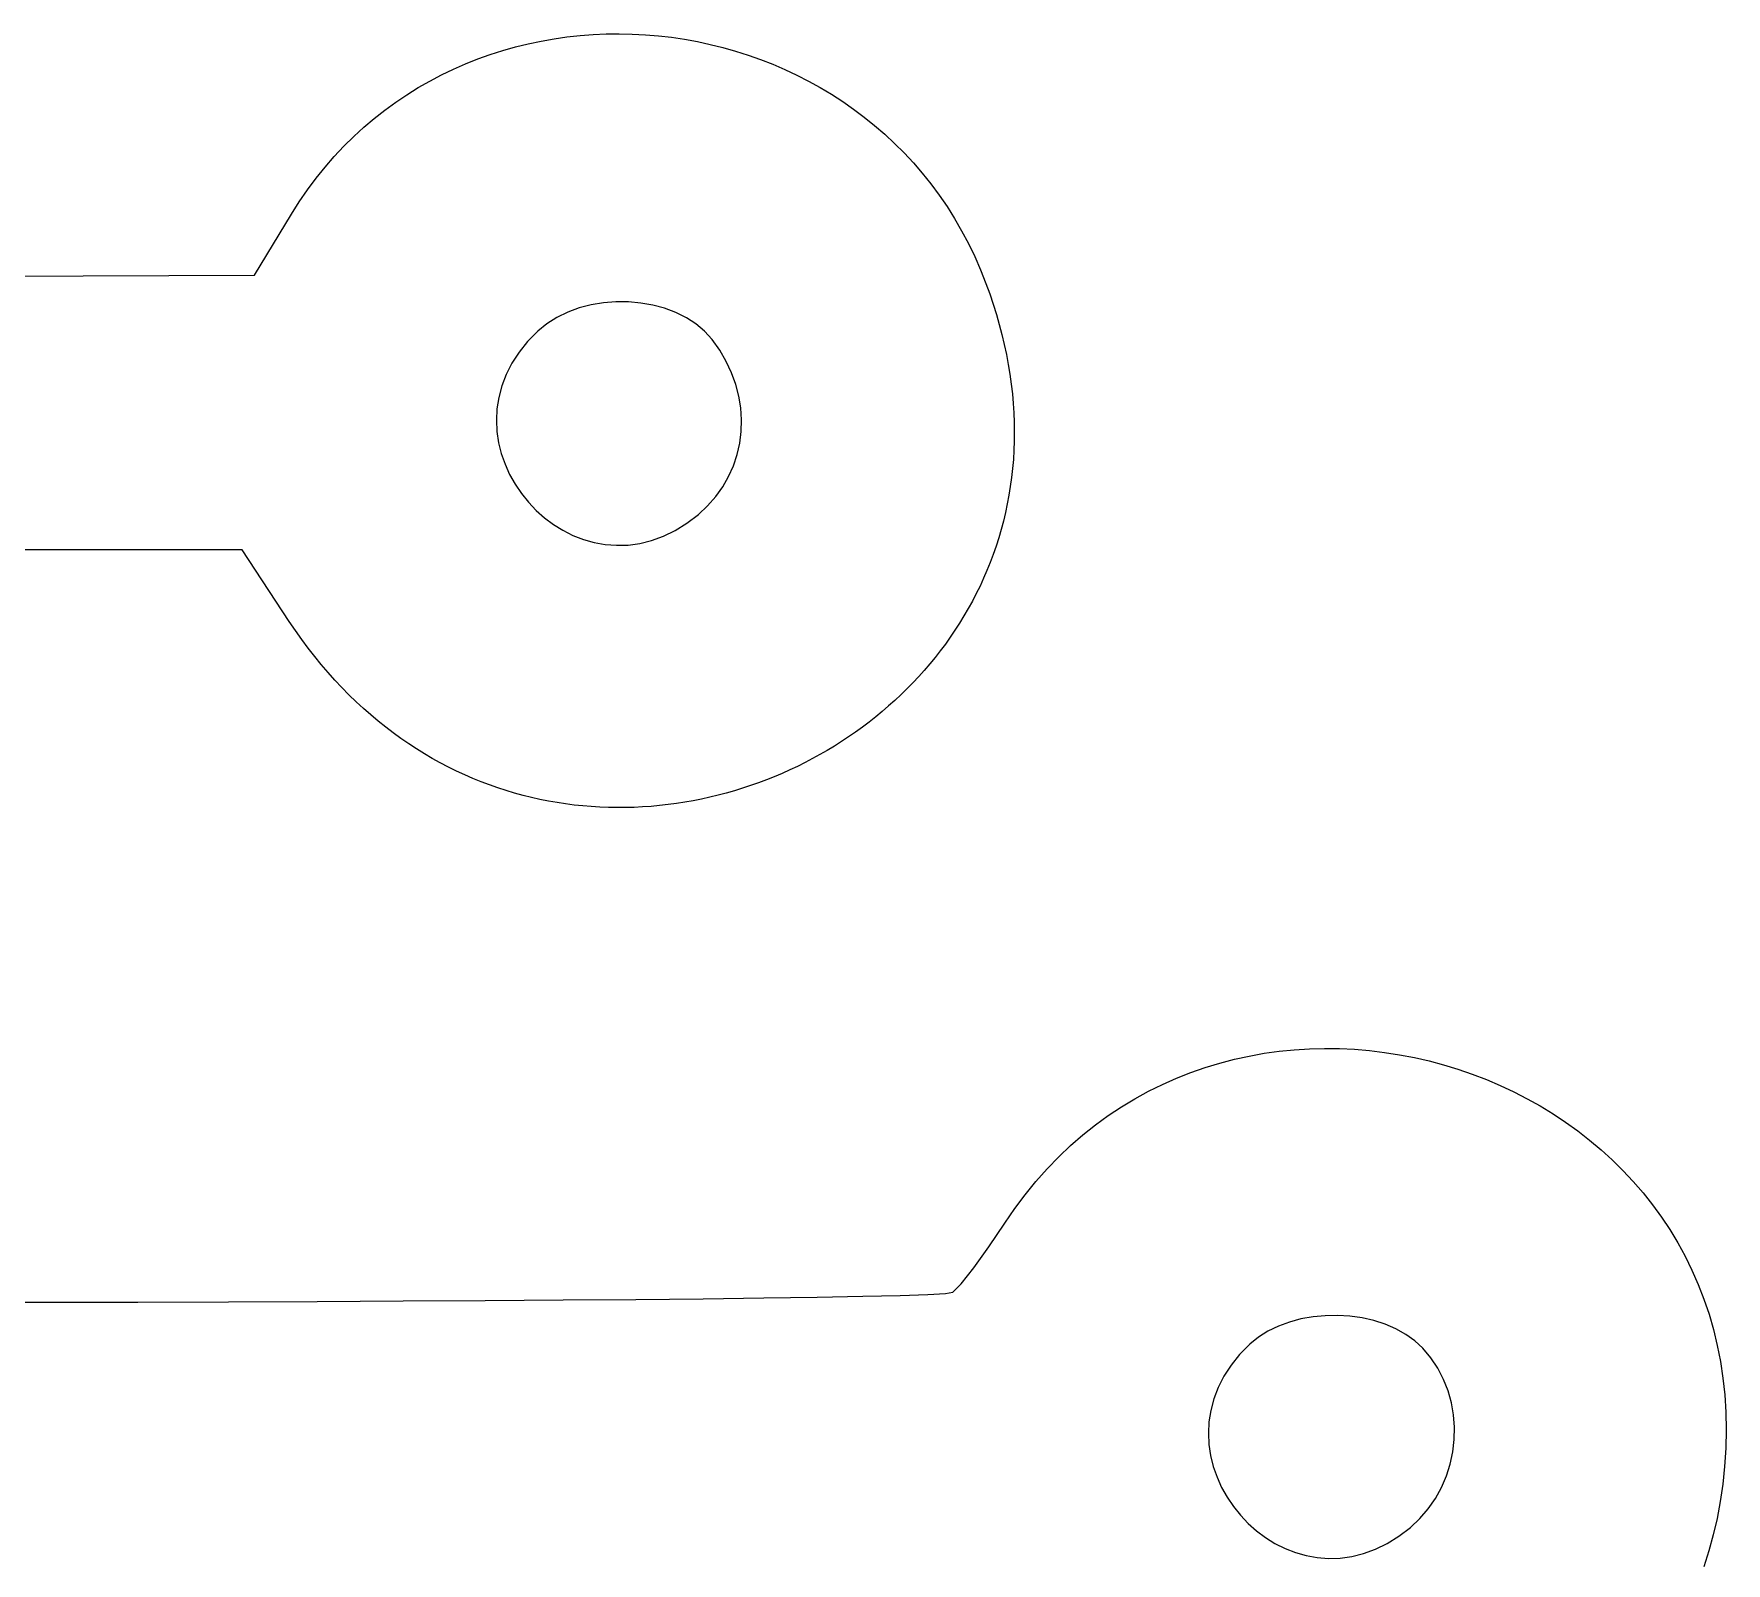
# Model space of a CAD drawing. Header units: inches. Extents: x -14 to 338, y 0 to 125.
# Drawn here: x 30.37 to 32.616, y 55.268 to 57.297 of the extents above; entities that cross this region are included whole.
import ezdxf

# ---------------------------------------------------------------- set-up
doc = ezdxf.new("R2010")
doc.units = ezdxf.units.IN
doc.layers.add('Bottom Overlay', color=54, linetype='Continuous')

# ---------------------------------------------------------------- blocks, each defined once
blk = doc.blocks.new('IMPORTED_IMAGE_B_2')
at = {"layer": 'Bottom Overlay'}
for p, q in [((18.4528, -7.5676), (18.4701, -7.5657)), ((18.4701, -7.5657), (18.4874, -7.5644)), ((18.4874, -7.5644), (18.5048, -7.5636)), ((18.5048, -7.5636), (18.5222, -7.5634)), ((18.5222, -7.5634), (18.5395, -7.5638)), ((18.5395, -7.5638), (18.5569, -7.5647)), ((18.5569, -7.5647), (18.5742, -7.5661)), ((18.3511, -7.5909), (18.3677, -7.5856)), ((18.3677, -7.5856), (18.3845, -7.5809)), ((18.3845, -7.5809), (18.4014, -7.5767)), ((18.4014, -7.5767), (18.4184, -7.5731)), ((18.4184, -7.5731), (18.4356, -7.5701)), ((18.4356, -7.5701), (18.4528, -7.5676)), ((18.5742, -7.5661), (18.5915, -7.5681)), ((18.5915, -7.5681), (18.6087, -7.5707)), ((18.6087, -7.5707), (18.6259, -7.5738)), ((18.6259, -7.5738), (18.6429, -7.5775)), ((18.6429, -7.5775), (18.6598, -7.5817)), ((18.6598, -7.5817), (18.6766, -7.5864)), ((18.6766, -7.5864), (18.6932, -7.5917)), ((18.2865, -7.6179), (18.3023, -7.6103)), ((18.3023, -7.6103), (18.3184, -7.6032)), ((18.3184, -7.6032), (18.3347, -7.5968)), ((18.3347, -7.5968), (18.3511, -7.5909)), ((18.6932, -7.5917), (18.7096, -7.5975)), ((18.7096, -7.5975), (18.7259, -7.6039)), ((18.7259, -7.6039), (18.742, -7.6108)), ((18.742, -7.6108), (18.7578, -7.6182)), ((18.2556, -7.6348), (18.2709, -7.6261)), ((18.2709, -7.6261), (18.2865, -7.6179)), ((18.7578, -7.6182), (18.7734, -7.6262)), ((18.7734, -7.6262), (18.7887, -7.6347)), ((18.2113, -7.6647), (18.2257, -7.6541)), ((18.2257, -7.6541), (18.2405, -7.6442)), ((18.2405, -7.6442), (18.2556, -7.6348)), ((18.7887, -7.6347), (18.8038, -7.6437)), ((18.8038, -7.6437), (18.8186, -7.6533)), ((18.8186, -7.6533), (18.833, -7.6633)), ((18.1833, -7.6875), (18.1971, -7.6758)), ((18.1971, -7.6758), (18.2113, -7.6647)), ((18.833, -7.6633), (18.8472, -7.6739)), ((18.8472, -7.6739), (18.861, -7.6851)), ((18.1568, -7.7127), (18.1699, -7.6998)), ((18.1699, -7.6998), (18.1833, -7.6875)), ((18.861, -7.6851), (18.8744, -7.6967)), ((18.8744, -7.6967), (18.8875, -7.7089)), ((18.1441, -7.7262), (18.1568, -7.7127)), ((18.8875, -7.7089), (18.9001, -7.7216)), ((18.9001, -7.7216), (18.9124, -7.7348)), ((18.12, -7.755), (18.1319, -7.7403)), ((18.1319, -7.7403), (18.1441, -7.7262)), ((18.9124, -7.7348), (18.9242, -7.7485)), ((18.1086, -7.7703), (18.12, -7.755)), ((18.9242, -7.7485), (18.9356, -7.7627)), ((18.9356, -7.7627), (18.9466, -7.7775)), ((18.0872, -7.8027), (18.0977, -7.7862)), ((18.0977, -7.7862), (18.1086, -7.7703)), ((18.9466, -7.7775), (18.957, -7.7927)), ((18.0381, -7.8835), (18.0872, -7.8027)), ((18.957, -7.7927), (18.967, -7.8085)), ((18.967, -7.8085), (18.9764, -7.8248)), ((18.9764, -7.8248), (18.9853, -7.8415)), ((18.9853, -7.8415), (18.9937, -7.8588)), ((18.9937, -7.8588), (19.0015, -7.8766)), ((19.0015, -7.8766), (19.0087, -7.8949)), ((16.9754, -7.8887), (18.0381, -7.8835)), ((19.0087, -7.8949), (19.0137, -7.9086)), ((18.4849, -7.9231), (18.469, -7.9272)), ((18.5012, -7.9204), (18.4849, -7.9231)), ((18.4849, -7.9231), (18.4849, -7.9231)), ((18.5177, -7.9191), (18.5012, -7.9204)), ((18.5012, -7.9204), (18.5012, -7.9204)), ((18.5343, -7.9192), (18.5177, -7.9191)), ((18.5177, -7.9191), (18.5177, -7.9191)), ((18.5507, -7.9207), (18.5343, -7.9192)), ((18.5343, -7.9192), (18.5343, -7.9192)), ((18.5668, -7.9235), (18.5507, -7.9207)), ((18.5507, -7.9207), (18.5507, -7.9207)), ((18.5824, -7.9277), (18.5668, -7.9235)), ((18.5668, -7.9235), (18.5668, -7.9235)), ((19.0137, -7.9086), (19.0183, -7.9222)), ((19.0183, -7.9222), (19.0225, -7.9357)), ((18.4395, -7.9397), (18.4262, -7.9482)), ((18.4539, -7.9328), (18.4395, -7.9397)), ((18.4395, -7.9397), (18.4395, -7.9397)), ((18.469, -7.9272), (18.4539, -7.9328)), ((18.4539, -7.9328), (18.4539, -7.9328)), ((18.469, -7.9272), (18.469, -7.9272)), ((18.5972, -7.9333), (18.5824, -7.9277)), ((18.5824, -7.9277), (18.5824, -7.9277)), ((18.6112, -7.9403), (18.5972, -7.9333)), ((18.5972, -7.9333), (18.5972, -7.9333)), ((18.6239, -7.9485), (18.6112, -7.9403)), ((18.6112, -7.9403), (18.6112, -7.9403)), ((19.0225, -7.9357), (19.0264, -7.9492)), ((18.4141, -7.958), (18.4006, -7.9719)), ((18.4262, -7.9482), (18.4141, -7.958)), ((18.4141, -7.958), (18.4141, -7.958)), ((18.4262, -7.9482), (18.4262, -7.9482)), ((18.6354, -7.9581), (18.6239, -7.9485)), ((18.6239, -7.9485), (18.6239, -7.9485)), ((18.6453, -7.9691), (18.6354, -7.9581)), ((18.6354, -7.9581), (18.6354, -7.9581)), ((18.6555, -7.9833), (18.6453, -7.9691)), ((18.6453, -7.9691), (18.6453, -7.9691)), ((19.0264, -7.9492), (19.0299, -7.9626)), ((19.0299, -7.9626), (19.033, -7.9759)), ((18.3892, -7.9861), (18.3797, -8.0007)), ((18.4006, -7.9719), (18.3892, -7.9861)), ((18.3892, -7.9861), (18.3892, -7.9861)), ((18.4006, -7.9719), (18.4006, -7.9719)), ((18.6642, -7.9981), (18.6555, -7.9833)), ((18.6555, -7.9833), (18.6555, -7.9833)), ((19.033, -7.9759), (19.0358, -7.9891)), ((19.0358, -7.9891), (19.0383, -8.0022)), ((18.3797, -8.0007), (18.3721, -8.0156)), ((18.3797, -8.0007), (18.3797, -8.0007)), ((18.6713, -8.0132), (18.6642, -7.9981)), ((18.6642, -7.9981), (18.6642, -7.9981)), ((18.6769, -8.0286), (18.6713, -8.0132)), ((18.6713, -8.0132), (18.6713, -8.0132)), ((19.0383, -8.0022), (19.0404, -8.0153)), ((18.3663, -8.0307), (18.3623, -8.0459)), ((18.3721, -8.0156), (18.3663, -8.0307)), ((18.3663, -8.0307), (18.3663, -8.0307)), ((18.3721, -8.0156), (18.3721, -8.0156)), ((18.681, -8.0442), (18.6769, -8.0286)), ((18.6769, -8.0286), (18.6769, -8.0286)), ((19.0404, -8.0153), (19.0422, -8.0282)), ((19.0422, -8.0282), (19.0437, -8.0411)), ((18.3623, -8.0459), (18.3599, -8.0611)), ((18.3623, -8.0459), (18.3623, -8.0459)), ((18.6835, -8.0599), (18.681, -8.0442)), ((18.681, -8.0442), (18.681, -8.0442)), ((18.6845, -8.0757), (18.6835, -8.0599)), ((18.6835, -8.0599), (18.6835, -8.0599)), ((19.0437, -8.0411), (19.0448, -8.0538)), ((19.0448, -8.0538), (19.0456, -8.0665)), ((18.3599, -8.0611), (18.3592, -8.0762)), ((18.3592, -8.0762), (18.3592, -8.0762)), ((18.3592, -8.0762), (18.3599, -8.0912)), ((18.3599, -8.0611), (18.3599, -8.0611)), ((18.6841, -8.0913), (18.6845, -8.0757)), ((18.6845, -8.0757), (18.6845, -8.0757)), ((19.0456, -8.0665), (19.0461, -8.0791)), ((19.0461, -8.0791), (19.0463, -8.0915)), ((18.3599, -8.0912), (18.3599, -8.0912)), ((18.3599, -8.0912), (18.3621, -8.106)), ((18.6821, -8.1067), (18.6841, -8.0913)), ((18.6841, -8.0913), (18.6841, -8.0913)), ((19.0462, -8.1039), (19.0457, -8.1161)), ((19.0463, -8.0915), (19.0462, -8.1039)), ((18.3621, -8.106), (18.3621, -8.106)), ((18.3621, -8.106), (18.3657, -8.1204)), ((18.3657, -8.1204), (18.3657, -8.1204)), ((18.3657, -8.1204), (18.3706, -8.1345)), ((18.6737, -8.1366), (18.6786, -8.1219)), ((18.6786, -8.1219), (18.6821, -8.1067)), ((18.6786, -8.1219), (18.6786, -8.1219)), ((18.6821, -8.1067), (18.6821, -8.1067)), ((19.0457, -8.1161), (19.045, -8.1283)), ((18.3706, -8.1345), (18.3706, -8.1345)), ((18.3706, -8.1345), (18.3767, -8.1481)), ((18.3767, -8.1481), (18.3767, -8.1481)), ((18.3767, -8.1481), (18.3839, -8.161)), ((18.6673, -8.1509), (18.6737, -8.1366)), ((18.6737, -8.1366), (18.6737, -8.1366)), ((19.044, -8.1403), (19.0427, -8.1523)), ((19.045, -8.1283), (19.044, -8.1403)), ((18.3839, -8.161), (18.3839, -8.161)), ((18.3839, -8.161), (18.3923, -8.1734)), ((18.6501, -8.1776), (18.6594, -8.1646)), ((18.6594, -8.1646), (18.6673, -8.1509)), ((18.6594, -8.1646), (18.6594, -8.1646)), ((18.6673, -8.1509), (18.6673, -8.1509)), ((19.041, -8.1641), (19.0391, -8.1758)), ((19.0427, -8.1523), (19.041, -8.1641)), ((18.3923, -8.1734), (18.3923, -8.1734)), ((18.3923, -8.1734), (18.4016, -8.185)), ((18.4016, -8.185), (18.4016, -8.185)), ((18.4016, -8.185), (18.4119, -8.1958)), ((18.6271, -8.2012), (18.6393, -8.1898)), ((18.6393, -8.1898), (18.6501, -8.1776)), ((18.6393, -8.1898), (18.6393, -8.1898)), ((18.6501, -8.1776), (18.6501, -8.1776)), ((19.037, -8.1873), (19.0345, -8.1988)), ((19.0391, -8.1758), (19.037, -8.1873)), ((18.4119, -8.1958), (18.4119, -8.1958)), ((18.4119, -8.1958), (18.423, -8.2057)), ((18.423, -8.2057), (18.423, -8.2057)), ((18.423, -8.2057), (18.4349, -8.2145)), ((18.4349, -8.2145), (18.4349, -8.2145)), ((18.4349, -8.2145), (18.4475, -8.2223)), ((18.5963, -8.2225), (18.6118, -8.2129)), ((18.6118, -8.2129), (18.6271, -8.2012)), ((18.6118, -8.2129), (18.6118, -8.2129)), ((18.6271, -8.2012), (18.6271, -8.2012)), ((19.0318, -8.2101), (19.0288, -8.2213)), ((19.0345, -8.1988), (19.0318, -8.2101)), ((18.4475, -8.2223), (18.4475, -8.2223)), ((18.4475, -8.2223), (18.4608, -8.229)), ((18.4608, -8.229), (18.4608, -8.229)), ((18.4608, -8.229), (18.4746, -8.2344)), ((18.4746, -8.2344), (18.4746, -8.2344)), ((18.4746, -8.2344), (18.4889, -8.2384)), ((18.4889, -8.2384), (18.4889, -8.2384)), ((18.4889, -8.2384), (18.5036, -8.2411)), ((18.5494, -8.2397), (18.565, -8.2358)), ((18.565, -8.2358), (18.5807, -8.2301)), ((18.565, -8.2358), (18.565, -8.2358)), ((18.5807, -8.2301), (18.5963, -8.2225)), ((18.5807, -8.2301), (18.5807, -8.2301)), ((18.5963, -8.2225), (18.5963, -8.2225)), ((19.0256, -8.2324), (19.0221, -8.2434)), ((19.0288, -8.2213), (19.0256, -8.2324)), ((18.0217, -8.2482), (16.267, -8.2482)), ((18.0844, -8.3432), (18.0217, -8.2482)), ((18.5036, -8.2411), (18.5036, -8.2411)), ((18.5036, -8.2411), (18.5186, -8.2422)), ((18.5186, -8.2422), (18.5339, -8.2418)), ((18.5186, -8.2422), (18.5186, -8.2422)), ((18.5339, -8.2418), (18.5494, -8.2397)), ((18.5339, -8.2418), (18.5339, -8.2418)), ((18.5494, -8.2397), (18.5494, -8.2397)), ((19.0183, -8.2542), (19.0143, -8.2649)), ((19.0221, -8.2434), (19.0183, -8.2542)), ((19.01, -8.2755), (19.0055, -8.2859)), ((19.0143, -8.2649), (19.01, -8.2755)), ((18.9958, -8.3063), (18.9906, -8.3163)), ((19.0008, -8.2962), (18.9958, -8.3063)), ((19.0055, -8.2859), (19.0008, -8.2962)), ((18.9852, -8.3262), (18.9795, -8.3359)), ((18.9906, -8.3163), (18.9852, -8.3262)), ((18.0926, -8.3553), (18.0844, -8.3432)), ((18.9736, -8.3455), (18.9675, -8.3549)), ((18.9795, -8.3359), (18.9736, -8.3455)), ((18.1009, -8.3671), (18.0926, -8.3553)), ((18.1094, -8.3785), (18.1009, -8.3671)), ((18.9548, -8.3733), (18.9481, -8.3822)), ((18.9613, -8.3642), (18.9548, -8.3733)), ((18.9675, -8.3549), (18.9613, -8.3642)), ((18.1181, -8.3897), (18.1094, -8.3785)), ((18.1269, -8.4005), (18.1181, -8.3897)), ((18.9412, -8.391), (18.9341, -8.3996)), ((18.9481, -8.3822), (18.9412, -8.391)), ((18.1359, -8.411), (18.1269, -8.4005)), ((18.145, -8.4211), (18.1359, -8.411)), ((18.9194, -8.4164), (18.9117, -8.4246)), ((18.9268, -8.4081), (18.9194, -8.4164)), ((18.9341, -8.3996), (18.9268, -8.4081)), ((18.1542, -8.431), (18.145, -8.4211)), ((18.1636, -8.4405), (18.1542, -8.431)), ((18.1731, -8.4497), (18.1636, -8.4405)), ((18.896, -8.4403), (18.8878, -8.448)), ((18.9039, -8.4325), (18.896, -8.4403)), ((18.9117, -8.4246), (18.9039, -8.4325)), ((18.1827, -8.4586), (18.1731, -8.4497)), ((18.1925, -8.4672), (18.1827, -8.4586)), ((18.871, -8.4627), (18.8624, -8.4698)), ((18.8795, -8.4554), (18.871, -8.4627)), ((18.8878, -8.448), (18.8795, -8.4554)), ((18.2023, -8.4755), (18.1925, -8.4672)), ((18.2123, -8.4835), (18.2023, -8.4755)), ((18.2223, -8.4911), (18.2123, -8.4835)), ((18.8447, -8.4834), (18.8357, -8.49)), ((18.8537, -8.4767), (18.8447, -8.4834)), ((18.8624, -8.4698), (18.8537, -8.4767)), ((18.2325, -8.4985), (18.2223, -8.4911)), ((18.2428, -8.5056), (18.2325, -8.4985)), ((18.2532, -8.5123), (18.2428, -8.5056)), ((18.8077, -8.5085), (18.7981, -8.5143)), ((18.8172, -8.5025), (18.8077, -8.5085)), ((18.8265, -8.4963), (18.8172, -8.5025)), ((18.8357, -8.49), (18.8265, -8.4963)), ((18.2636, -8.5188), (18.2532, -8.5123)), ((18.2741, -8.525), (18.2636, -8.5188)), ((18.2848, -8.5309), (18.2741, -8.525)), ((18.2955, -8.5364), (18.2848, -8.5309)), ((18.7687, -8.5305), (18.7586, -8.5355)), ((18.7786, -8.5253), (18.7687, -8.5305)), ((18.7884, -8.5199), (18.7786, -8.5253)), ((18.7981, -8.5143), (18.7884, -8.5199)), ((18.3062, -8.5418), (18.2955, -8.5364)), ((18.3171, -8.5468), (18.3062, -8.5418)), ((18.328, -8.5515), (18.3171, -8.5468)), ((18.3389, -8.5559), (18.328, -8.5515)), ((18.7175, -8.5534), (18.707, -8.5573)), ((18.7279, -8.5492), (18.7175, -8.5534)), ((18.7383, -8.5448), (18.7279, -8.5492)), ((18.7485, -8.5402), (18.7383, -8.5448)), ((18.7586, -8.5355), (18.7485, -8.5402)), ((18.35, -8.5601), (18.3389, -8.5559)), ((18.361, -8.564), (18.35, -8.5601)), ((18.3721, -8.5676), (18.361, -8.564)), ((18.3833, -8.5709), (18.3721, -8.5676)), ((18.3945, -8.574), (18.3833, -8.5709)), ((18.4057, -8.5768), (18.3945, -8.574)), ((18.6533, -8.5739), (18.6424, -8.5765)), ((18.6642, -8.571), (18.6533, -8.5739)), ((18.675, -8.5679), (18.6642, -8.571)), ((18.6857, -8.5646), (18.675, -8.5679)), ((18.6964, -8.5611), (18.6857, -8.5646)), ((18.707, -8.5573), (18.6964, -8.5611)), ((18.417, -8.5793), (18.4057, -8.5768)), ((18.4283, -8.5816), (18.417, -8.5793)), ((18.4396, -8.5836), (18.4283, -8.5816)), ((18.451, -8.5853), (18.4396, -8.5836)), ((18.4623, -8.5868), (18.451, -8.5853)), ((18.4737, -8.588), (18.4623, -8.5868)), ((18.485, -8.5889), (18.4737, -8.588)), ((18.4964, -8.5896), (18.485, -8.5889)), ((18.5078, -8.5901), (18.4964, -8.5896)), ((18.5191, -8.5903), (18.5078, -8.5901)), ((18.5305, -8.5902), (18.5191, -8.5903)), ((18.5418, -8.5899), (18.5305, -8.5902)), ((18.5531, -8.5894), (18.5418, -8.5899)), ((18.5644, -8.5886), (18.5531, -8.5894)), ((18.5756, -8.5876), (18.5644, -8.5886)), ((18.5869, -8.5863), (18.5756, -8.5876)), ((18.598, -8.5848), (18.5869, -8.5863)), ((18.6092, -8.5831), (18.598, -8.5848)), ((18.6203, -8.5811), (18.6092, -8.5831)), ((18.6313, -8.5789), (18.6203, -8.5811)), ((18.6424, -8.5765), (18.6313, -8.5789)), ((19.3977, -8.9136), (19.4176, -8.9115)), ((19.4176, -8.9115), (19.4377, -8.9103)), ((19.4377, -8.9103), (19.4577, -8.9098)), ((19.4577, -8.9098), (19.4777, -8.91)), ((19.4777, -8.91), (19.4977, -8.9109)), ((19.4977, -8.9109), (19.5177, -8.9126)), ((19.5177, -8.9126), (19.5376, -8.915)), ((19.2803, -8.9418), (19.2994, -8.9351)), ((19.2994, -8.9351), (19.3188, -8.9293)), ((19.3188, -8.9293), (19.3383, -8.9242)), ((19.3383, -8.9242), (19.358, -8.9199)), ((19.358, -8.9199), (19.3778, -8.9163)), ((19.3778, -8.9163), (19.3977, -8.9136)), ((19.5376, -8.915), (19.5574, -8.9181)), ((19.5574, -8.9181), (19.577, -8.9218)), ((19.577, -8.9218), (19.5965, -8.9263)), ((19.5965, -8.9263), (19.6158, -8.9315)), ((19.6158, -8.9315), (19.6349, -8.9373)), ((19.2243, -8.9666), (19.2427, -8.9575)), ((19.2427, -8.9575), (19.2614, -8.9493)), ((19.2614, -8.9493), (19.2803, -8.9418)), ((19.6349, -8.9373), (19.6538, -8.9438)), ((19.6538, -8.9438), (19.6725, -8.951)), ((19.6725, -8.951), (19.6908, -8.9589)), ((19.1884, -8.9873), (19.2062, -8.9765)), ((19.2062, -8.9765), (19.2243, -8.9666)), ((19.6908, -8.9589), (19.7089, -8.9673)), ((19.7089, -8.9673), (19.7266, -8.9765)), ((19.7266, -8.9765), (19.744, -8.9862)), ((19.1539, -9.0112), (19.1709, -8.9988)), ((19.1709, -8.9988), (19.1884, -8.9873)), ((19.744, -8.9862), (19.761, -8.9966)), ((19.761, -8.9966), (19.7776, -9.0076)), ((19.121, -9.0386), (19.1372, -9.0245)), ((19.1372, -9.0245), (19.1539, -9.0112)), ((19.7776, -9.0076), (19.7937, -9.0193)), ((19.7937, -9.0193), (19.8095, -9.0315)), ((19.1052, -9.0536), (19.121, -9.0386)), ((19.8095, -9.0315), (19.8247, -9.0443)), ((19.8247, -9.0443), (19.8394, -9.0577)), ((19.075, -9.0862), (19.0898, -9.0695)), ((19.0898, -9.0695), (19.1052, -9.0536)), ((19.8394, -9.0577), (19.8536, -9.0718)), ((19.0607, -9.1039), (19.075, -9.0862)), ((19.8536, -9.0718), (19.8673, -9.0863)), ((19.8673, -9.0863), (19.8804, -9.1015)), ((19.0469, -9.1224), (19.0607, -9.1039)), ((19.8804, -9.1015), (19.8928, -9.1172)), ((19.0338, -9.1418), (19.0469, -9.1224)), ((19.8928, -9.1172), (19.9047, -9.1335)), ((19.9047, -9.1335), (19.9159, -9.1503)), ((19.0126, -9.1732), (19.0338, -9.1418)), ((19.9159, -9.1503), (19.9264, -9.1677)), ((18.9926, -9.201), (19.0126, -9.1732)), ((19.9264, -9.1677), (19.9362, -9.1856)), ((18.9758, -9.222), (18.9926, -9.201)), ((19.9362, -9.1856), (19.9453, -9.204)), ((19.9453, -9.204), (19.9536, -9.223)), ((18.9647, -9.2334), (18.9758, -9.222)), ((19.9536, -9.223), (19.9612, -9.2425)), ((17.6375, -9.2468), (17.761, -9.2466)), ((17.761, -9.2466), (17.8834, -9.2463)), ((17.8834, -9.2463), (18.0039, -9.2459)), ((18.0039, -9.2459), (18.1215, -9.2455)), ((18.1215, -9.2455), (18.2353, -9.2449)), ((18.2353, -9.2449), (18.3443, -9.2443)), ((18.3443, -9.2443), (18.4476, -9.2436)), ((18.4476, -9.2436), (18.5443, -9.2428)), ((18.5443, -9.2428), (18.6333, -9.2419)), ((18.6333, -9.2419), (18.7138, -9.2409)), ((18.7138, -9.2409), (18.7848, -9.2399)), ((18.7848, -9.2399), (18.8454, -9.2387)), ((18.8454, -9.2387), (18.8947, -9.2375)), ((18.8947, -9.2375), (18.9316, -9.2362)), ((18.9316, -9.2362), (18.9552, -9.2348)), ((18.9552, -9.2348), (18.9647, -9.2334)), ((19.9612, -9.2425), (19.9679, -9.2624)), ((19.4266, -9.2688), (19.4112, -9.2729)), ((19.4426, -9.266), (19.4266, -9.2688)), ((19.4266, -9.2688), (19.4266, -9.2688)), ((19.4588, -9.2645), (19.4426, -9.266)), ((19.4426, -9.266), (19.4426, -9.266)), ((19.4752, -9.2642), (19.4588, -9.2645)), ((19.4588, -9.2645), (19.4588, -9.2645)), ((19.4915, -9.2652), (19.4752, -9.2642)), ((19.4752, -9.2642), (19.4752, -9.2642)), ((19.5076, -9.2675), (19.4915, -9.2652)), ((19.4915, -9.2652), (19.4915, -9.2652)), ((19.5232, -9.271), (19.5076, -9.2675)), ((19.5076, -9.2675), (19.5076, -9.2675)), ((19.5383, -9.2758), (19.5232, -9.271)), ((19.5232, -9.271), (19.5232, -9.271)), ((19.9679, -9.2624), (19.9739, -9.2829)), ((19.3701, -9.293), (19.3587, -9.3023)), ((19.3828, -9.285), (19.3701, -9.293)), ((19.3701, -9.293), (19.3701, -9.293)), ((19.3966, -9.2783), (19.3828, -9.285)), ((19.3828, -9.285), (19.3828, -9.285)), ((19.4112, -9.2729), (19.3966, -9.2783)), ((19.3966, -9.2783), (19.3966, -9.2783)), ((19.4112, -9.2729), (19.4112, -9.2729)), ((19.5524, -9.2819), (19.5383, -9.2758)), ((19.5383, -9.2758), (19.5383, -9.2758)), ((19.5656, -9.2892), (19.5524, -9.2819)), ((19.5524, -9.2819), (19.5524, -9.2819)), ((19.5775, -9.2977), (19.5656, -9.2892)), ((19.5656, -9.2892), (19.5656, -9.2892)), ((19.9739, -9.2829), (19.9789, -9.3039)), ((19.3452, -9.3161), (19.3338, -9.3303)), ((19.3587, -9.3023), (19.3452, -9.3161)), ((19.3452, -9.3161), (19.3452, -9.3161)), ((19.3587, -9.3023), (19.3587, -9.3023)), ((19.5881, -9.3075), (19.5775, -9.2977)), ((19.5775, -9.2977), (19.5775, -9.2977)), ((19.5989, -9.3204), (19.5881, -9.3075)), ((19.5881, -9.3075), (19.5881, -9.3075)), ((19.9789, -9.3039), (19.9831, -9.3253)), ((19.3338, -9.3303), (19.3243, -9.3449)), ((19.3338, -9.3303), (19.3338, -9.3303)), ((19.6082, -9.3343), (19.5989, -9.3204)), ((19.5989, -9.3204), (19.5989, -9.3204)), ((19.6158, -9.349), (19.6082, -9.3343)), ((19.6082, -9.3343), (19.6082, -9.3343)), ((19.9831, -9.3253), (19.9864, -9.3473)), ((19.3167, -9.3598), (19.3109, -9.3749)), ((19.3243, -9.3449), (19.3167, -9.3598)), ((19.3167, -9.3598), (19.3167, -9.3598)), ((19.3243, -9.3449), (19.3243, -9.3449)), ((19.6218, -9.3642), (19.6158, -9.349)), ((19.6158, -9.349), (19.6158, -9.349)), ((19.9864, -9.3473), (19.9888, -9.3697)), ((19.3109, -9.3749), (19.3069, -9.3901)), ((19.3109, -9.3749), (19.3109, -9.3749)), ((19.6262, -9.38), (19.6218, -9.3642)), ((19.6218, -9.3642), (19.6218, -9.3642)), ((19.629, -9.3962), (19.6262, -9.38)), ((19.6262, -9.38), (19.6262, -9.38)), ((19.9888, -9.3697), (19.9902, -9.3925)), ((19.3045, -9.4053), (19.3038, -9.4204)), ((19.3069, -9.3901), (19.3045, -9.4053)), ((19.3045, -9.4053), (19.3045, -9.4053)), ((19.3069, -9.3901), (19.3069, -9.3901)), ((19.6302, -9.4125), (19.629, -9.3962)), ((19.629, -9.3962), (19.629, -9.3962)), ((19.9902, -9.3925), (19.9906, -9.4158)), ((19.3038, -9.4204), (19.3038, -9.4204)), ((19.3038, -9.4204), (19.3045, -9.4354)), ((19.628, -9.4452), (19.6299, -9.4289)), ((19.6299, -9.4289), (19.6302, -9.4125)), ((19.6299, -9.4289), (19.6299, -9.4289)), ((19.6302, -9.4125), (19.6302, -9.4125)), ((19.9906, -9.4158), (19.9901, -9.4404)), ((19.3045, -9.4354), (19.3045, -9.4354)), ((19.3045, -9.4354), (19.3067, -9.4502)), ((19.3067, -9.4502), (19.3067, -9.4502)), ((19.3067, -9.4502), (19.3103, -9.4647)), ((19.6245, -9.4614), (19.628, -9.4452)), ((19.628, -9.4452), (19.628, -9.4452)), ((19.9901, -9.4404), (19.9886, -9.4644)), ((19.3103, -9.4647), (19.3103, -9.4647)), ((19.3103, -9.4647), (19.3152, -9.4787)), ((19.6195, -9.4771), (19.6245, -9.4614)), ((19.6245, -9.4614), (19.6245, -9.4614)), ((19.9886, -9.4644), (19.9862, -9.4879)), ((19.3152, -9.4787), (19.3152, -9.4787)), ((19.3152, -9.4787), (19.3213, -9.4923)), ((19.3213, -9.4923), (19.3213, -9.4923)), ((19.3213, -9.4923), (19.3285, -9.5053)), ((19.6049, -9.5069), (19.613, -9.4923)), ((19.613, -9.4923), (19.6195, -9.4771)), ((19.613, -9.4923), (19.613, -9.4923)), ((19.6195, -9.4771), (19.6195, -9.4771)), ((19.9862, -9.4879), (19.9829, -9.5109)), ((19.3285, -9.5053), (19.3285, -9.5053)), ((19.3285, -9.5053), (19.3369, -9.5176)), ((19.3369, -9.5176), (19.3369, -9.5176)), ((19.3369, -9.5176), (19.3462, -9.5292)), ((19.5953, -9.5207), (19.6049, -9.5069)), ((19.6049, -9.5069), (19.6049, -9.5069)), ((19.9829, -9.5109), (19.9787, -9.5334)), ((19.3462, -9.5292), (19.3462, -9.5292)), ((19.3462, -9.5292), (19.3565, -9.54)), ((19.3565, -9.54), (19.3565, -9.54)), ((19.3565, -9.54), (19.3676, -9.5499)), ((19.5717, -9.5454), (19.5843, -9.5336)), ((19.5843, -9.5336), (19.5953, -9.5207)), ((19.5843, -9.5336), (19.5843, -9.5336)), ((19.5953, -9.5207), (19.5953, -9.5207)), ((19.9787, -9.5334), (19.9736, -9.5554)), ((19.3676, -9.5499), (19.3676, -9.5499)), ((19.3676, -9.5499), (19.3795, -9.5588)), ((19.3795, -9.5588), (19.3795, -9.5588)), ((19.3795, -9.5588), (19.3921, -9.5666)), ((19.5409, -9.5667), (19.5564, -9.5571)), ((19.5564, -9.5571), (19.5717, -9.5454)), ((19.5564, -9.5571), (19.5564, -9.5571)), ((19.5717, -9.5454), (19.5717, -9.5454)), ((19.9736, -9.5554), (19.9678, -9.5767)), ((19.3921, -9.5666), (19.3921, -9.5666)), ((19.3921, -9.5666), (19.4054, -9.5732)), ((19.4054, -9.5732), (19.4054, -9.5732)), ((19.4054, -9.5732), (19.4192, -9.5786)), ((19.4192, -9.5786), (19.4192, -9.5786)), ((19.4192, -9.5786), (19.4335, -9.5827)), ((19.4335, -9.5827), (19.4335, -9.5827)), ((19.4335, -9.5827), (19.4482, -9.5853)), ((19.4482, -9.5853), (19.4482, -9.5853)), ((19.4482, -9.5853), (19.4632, -9.5865)), ((19.4632, -9.5865), (19.4785, -9.586)), ((19.4632, -9.5865), (19.4632, -9.5865)), ((19.4785, -9.586), (19.494, -9.5839)), ((19.4785, -9.586), (19.4785, -9.586)), ((19.494, -9.5839), (19.5096, -9.5801)), ((19.494, -9.5839), (19.494, -9.5839)), ((19.5096, -9.5801), (19.5253, -9.5744)), ((19.5096, -9.5801), (19.5096, -9.5801)), ((19.5253, -9.5744), (19.5409, -9.5667)), ((19.5253, -9.5744), (19.5253, -9.5744)), ((19.5409, -9.5667), (19.5409, -9.5667)), ((19.9678, -9.5767), (19.9611, -9.5976))]:
    blk.add_line(p, q, dxfattribs=at)

msp = doc.modelspace()

# ---------------------------------------------------------------- block references
msp.add_blockref('IMPORTED_IMAGE_B_2', (12.6249, 64.8609))

doc.saveas('drawing.dxf')
